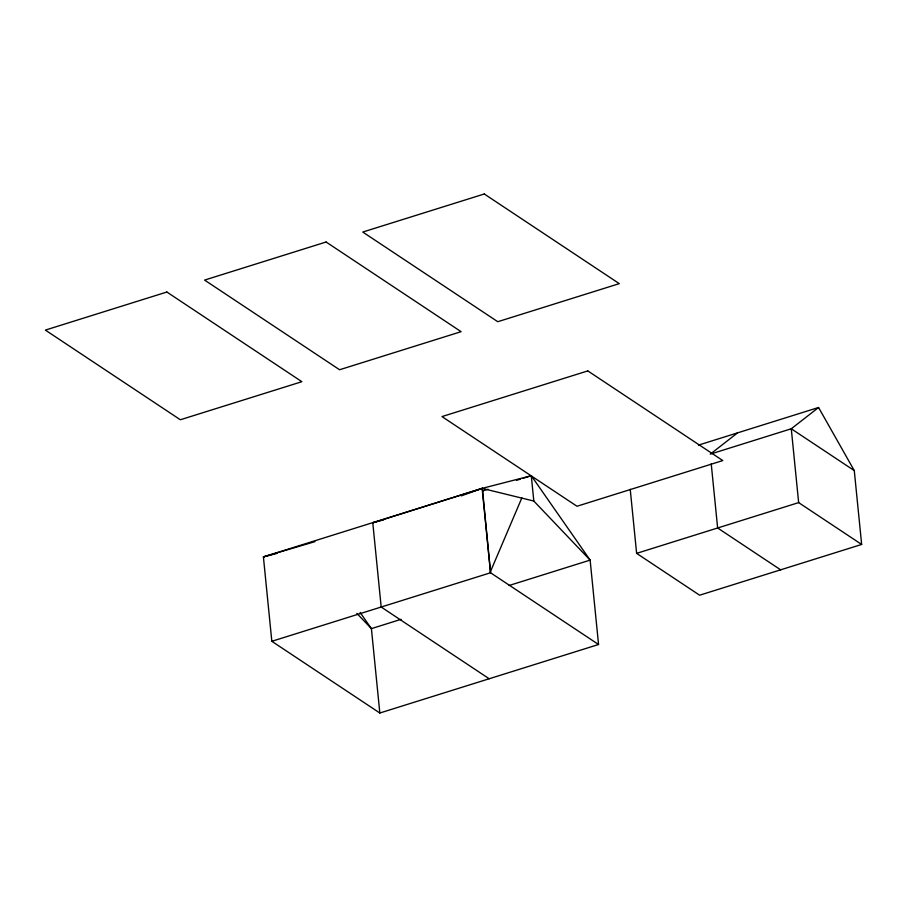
<?xml version="1.0" encoding="UTF-8"?>
<svg xmlns="http://www.w3.org/2000/svg" width="907" height="907" viewBox="0 0 907 907"><rect width="100%" height="100%" fill="white"/><g stroke="black" fill="none" stroke-linecap="round" stroke-linejoin="round"><path stroke-width="1.36" d="M490.211 572.204L521.854 497.886M737.561 432.877L710.272 454.146L791.278 428.773L818.567 407.492L854.281 470.608L861.65 544.449L699.626 595.207L636.623 553.361L630.229 489.27M461.187 495.891L482.377 488.306L490.551 572.77L598.552 644.503L379.829 713.015L271.828 641.294L263.404 556.898L482.127 488.385L531.287 475.722L590.128 560.107L598.552 644.503M372.958 522.806L482.127 488.385L533.815 501.038L590.128 560.107L509.122 585.491M482.683 490.948L488.079 489.258M516.434 480.37L520.482 479.111M523.192 478.261L531.287 475.722L533.815 501.038M698.401 445.133L818.567 407.492M271.828 641.294L490.551 572.77L482.127 488.385M401.109 619.322L371.405 628.63L356.836 613.347M636.623 553.361L798.648 502.614L861.65 544.449M314.888 541.66L263.404 556.898L277.054 553.383M383.684 519.824L372.766 522.636L381.189 607.032L489.19 678.765M854.281 470.608L791.278 428.773L798.648 502.614M780.644 569.834L717.641 527.987L711.235 463.896M360.113 612.44L371.405 628.63L379.829 713.015M166.865 292.031L45.35 330.103L180.357 419.76L301.872 381.7L166.865 292.031M326.101 242.01L204.585 280.082L339.581 369.75L461.107 331.679L326.101 242.01M484.281 193.985L362.766 232.045L497.773 321.713L619.288 283.642L484.281 193.985M587.804 370.906L441.981 416.585L576.988 506.253L722.8 460.575L587.804 370.906"/></g></svg>
